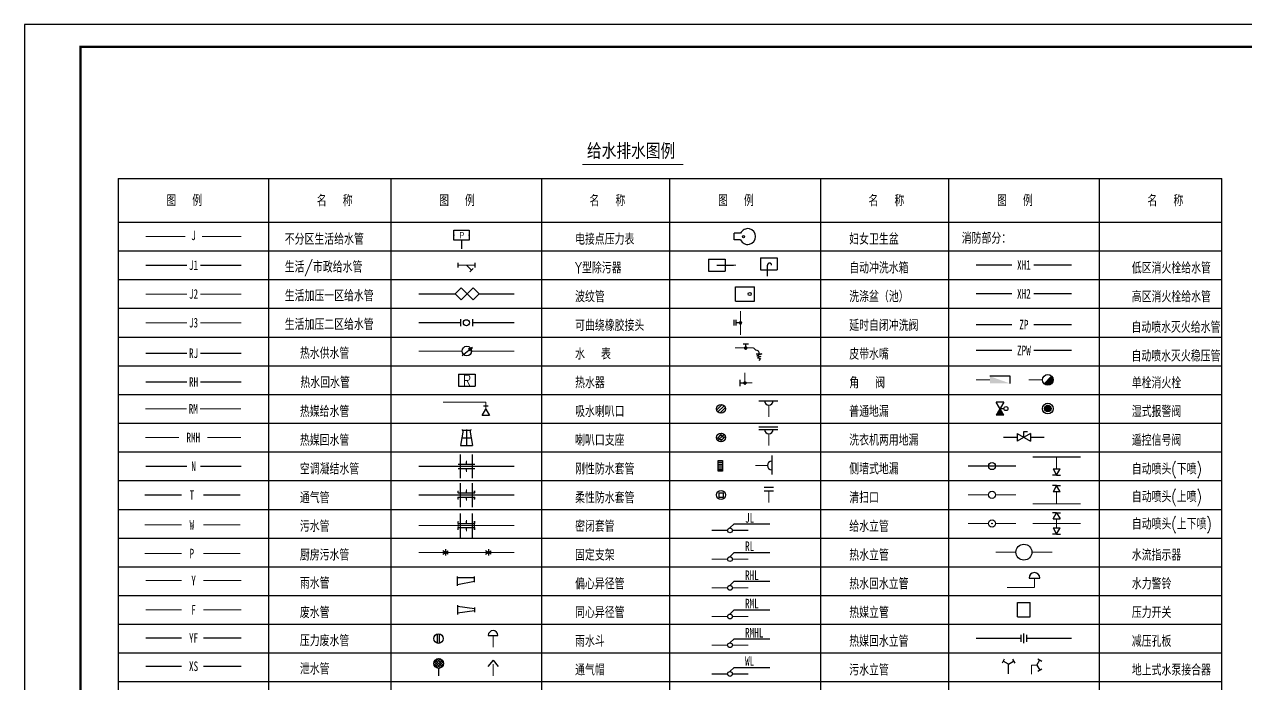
# Model space of a CAD drawing. Extents: x 1382187 to 1725648, y 860327 to 1571294.
# Drawn here: x 1472393 to 1526754, y 1464784 to 1494117 of the extents above; entities that cross this region are included whole.
import ezdxf
from ezdxf.enums import TextEntityAlignment as Align

# ---------------------------------------------------------------- set-up
doc = ezdxf.new("R2010")
doc.units = 0
doc.header["$LTSCALE"] = 1000
doc.header["$MEASUREMENT"] = 0
doc.layers.add('0s-水标注', color=7, linetype='Continuous')
doc.layers.add('图框', color=140, linetype='Continuous')
doc.styles.add('-黑体', font='simhei.ttf', dxfattribs={"width": 0.8})
doc.styles.add('HZ', font='TXT', dxfattribs={"bigfont": 'HZTXT'})
doc.styles.add('HZ8', font='txt.shx', dxfattribs={"bigfont": 'hztxt.shx'})
doc.styles.add('ST', font='', dxfattribs={"width": 0.8})
doc.styles.get("Standard").update_dxf_attribs({"font": 'gbenor.shx', "bigfont": 'gbcbig.shx'})
doc.styles.get('ST').set_extended_font_data('SimSun')

# ---------------------------------------------------------------- blocks, each defined once
blk = doc.blocks.new('GDGDGRDGDRGDR')
at = {"layer": '图框'}
blk.add_lwpolyline([(148133, -148204), (190183, -148204), (190183, -118504), (148133, -118504)], close=True, dxfattribs=at)
at = {"layer": '图框', "const_width": 50}
blk.add_lwpolyline([(149383, -147704), (189683, -147704), (189683, -119004), (149383, -119004)], close=True, dxfattribs=at)
blk = doc.blocks.new('*X52')
at = {"color": 0, "linetype": 'Continuous'}
for p, q in [((-69891, -48890), (-69782, -48780)), ((-69891, -48876), (-69795, -48780)), ((-69889, -48902), (-69769, -48782)), ((-69889, -48860), (-69811, -48782)), ((-69886, -48913), (-69758, -48786)), ((-69882, -48839), (-69832, -48789)), ((-69881, -48923), (-69748, -48790)), ((-69876, -48932), (-69739, -48795)), ((-69871, -48940), (-69731, -48800)), ((-69864, -48948), (-69723, -48807)), ((-69857, -48955), (-69716, -48814)), ((-69849, -48961), (-69710, -48822)), ((-69841, -48967), (-69704, -48830)), ((-69831, -48972), (-69699, -48840)), ((-69821, -48975), (-69696, -48850)), ((-69810, -48978), (-69693, -48861)), ((-69797, -48980), (-69691, -48874)), ((-69783, -48980), (-69691, -48888)), ((-69766, -48977), (-69694, -48905)), ((-69742, -48967), (-69704, -48929))]:
    blk.add_line(p, q, dxfattribs=at)
blk = doc.blocks.new('*X55')
at = {"color": 0, "linetype": 'Continuous'}
for p, q in [((-73097, -53500), (-72997, -53500)), ((-73097, -53501), (-72997, -53501)), ((-73097, -53502), (-72997, -53502)), ((-73097, -53503), (-72997, -53503)), ((-73097, -53504), (-72997, -53504)), ((-73097, -53505), (-72997, -53505)), ((-73097, -53506), (-72997, -53506)), ((-73097, -53507), (-72997, -53507)), ((-73097, -53508), (-72997, -53508)), ((-73097, -53509), (-72997, -53509)), ((-73097, -53510), (-72997, -53510)), ((-73097, -53511), (-72997, -53511)), ((-73097, -53512), (-72997, -53512)), ((-73097, -53513), (-72997, -53513)), ((-73096, -53495), (-72998, -53495)), ((-73096, -53496), (-72998, -53496)), ((-73096, -53497), (-72998, -53497)), ((-73096, -53498), (-72998, -53498)), ((-73096, -53499), (-72998, -53499)), ((-73096, -53514), (-72998, -53514)), ((-73096, -53515), (-72998, -53515)), ((-73096, -53516), (-72998, -53516)), ((-73096, -53517), (-72998, -53517)), ((-73096, -53518), (-72998, -53518)), ((-73095, -53491), (-72999, -53491)), ((-73095, -53492), (-72999, -53492)), ((-73095, -53493), (-72999, -53493)), ((-73095, -53494), (-72999, -53494)), ((-73095, -53519), (-72999, -53519)), ((-73095, -53520), (-72999, -53520)), ((-73095, -53521), (-72999, -53521)), ((-73094, -53488), (-73000, -53488)), ((-73094, -53489), (-73000, -53489)), ((-73094, -53490), (-73000, -53490)), ((-73094, -53522), (-73000, -53522)), ((-73094, -53523), (-73000, -53523)), ((-73094, -53524), (-73000, -53524)), ((-73093, -53486), (-73001, -53486)), ((-73093, -53487), (-73001, -53487)), ((-73093, -53525), (-73001, -53525)), ((-73093, -53526), (-73001, -53526)), ((-73093, -53527), (-73002, -53527)), ((-73092, -53484), (-73002, -53484)), ((-73092, -53485), (-73002, -53485)), ((-73092, -53528), (-73002, -53528)), ((-73092, -53529), (-73002, -53529)), ((-73091, -53482), (-73003, -53482)), ((-73091, -53483), (-73003, -53483)), ((-73091, -53530), (-73003, -53530)), ((-73090, -53480), (-73004, -53480)), ((-73090, -53481), (-73004, -53481)), ((-73090, -53531), (-73004, -53531)), ((-73090, -53532), (-73004, -53532)), ((-73089, -53479), (-73005, -53479)), ((-73089, -53533), (-73005, -53533)), ((-73089, -53534), (-73005, -53534)), ((-73088, -53477), (-73006, -53477)), ((-73088, -53478), (-73006, -53478)), ((-73088, -53535), (-73006, -53535)), ((-73087, -53476), (-73007, -53476)), ((-73087, -53536), (-73007, -53536)), ((-73086, -53475), (-73008, -53475)), ((-73086, -53537), (-73008, -53537)), ((-73086, -53538), (-73008, -53538)), ((-73085, -53474), (-73009, -53474)), ((-73085, -53539), (-73009, -53539)), ((-73084, -53473), (-73010, -53473)), ((-73084, -53540), (-73010, -53540)), ((-73083, -53472), (-73011, -53472)), ((-73083, -53541), (-73011, -53541)), ((-73082, -53471), (-73012, -53471)), ((-73082, -53542), (-73012, -53542)), ((-73081, -53470), (-73013, -53470)), ((-73081, -53543), (-73013, -53543)), ((-73080, -53469), (-73014, -53469)), ((-73080, -53544), (-73014, -53544)), ((-73079, -53468), (-73015, -53468)), ((-73079, -53545), (-73015, -53545)), ((-73078, -53467), (-73016, -53467)), ((-73077, -53466), (-73017, -53466)), ((-73077, -53546), (-73017, -53546)), ((-73076, -53547), (-73018, -53547)), ((-73075, -53465), (-73019, -53465)), ((-73075, -53548), (-73019, -53548)), ((-73074, -53464), (-73020, -53464)), ((-73073, -53549), (-73021, -53549)), ((-73072, -53463), (-73022, -53463)), ((-73071, -53550), (-73023, -53550)), ((-73070, -53462), (-73024, -53462)), ((-73069, -53551), (-73025, -53551)), ((-73068, -53461), (-73026, -53461)), ((-73067, -53552), (-73027, -53552)), ((-73066, -53460), (-73028, -53460)), ((-73065, -53553), (-73029, -53553)), ((-73063, -53459), (-73031, -53459)), ((-73062, -53554), (-73032, -53554)), ((-73060, -53458), (-73034, -53458)), ((-73058, -53555), (-73036, -53555)), ((-73056, -53457), (-73038, -53457)), ((-73052, -53556), (-73042, -53556))]:
    blk.add_line(p, q, dxfattribs=at)
blk = doc.blocks.new('$VALVE$00000619')
for p, q in [((-227, 151), (227, 151)), ((-227, -151), (-227, 151)), ((227, 151), (227, -151)), ((227, -151), (-227, -151))]:
    blk.add_line(p, q)
for p in [(-227, 0), (227, 0)]:
    blk.add_point(p)
blk.add_text('P', height=187).set_placement((-63, -93))

msp = doc.modelspace()

# ---------------------------------------------------------------- linework, layer by layer
at = {"layer": '0s-水标注', "ltscale": 1.5}
for p, q in [((1476570.4, 1487266.9), (1525690.4, 1487266.9)), ((1476570.4, 1487257.7), (1476570.4, 1439308.9)), ((1483279.9, 1439308.9), (1483279.9, 1487266.9)), ((1488711.4, 1439308.9), (1488711.4, 1487266.9)), ((1495420.9, 1439308.9), (1495420.9, 1487266.9)), ((1501130.4, 1439308.9), (1501130.4, 1487266.9)), ((1507839.9, 1439308.9), (1507839.9, 1487266.9)), ((1513549.4, 1444420.9), (1513549.4, 1487266.9)), ((1513549.4, 1439308.9), (1513549.4, 1487266.9)), ((1520258.9, 1452088.9), (1520258.9, 1487266.9)), ((1525690.4, 1439308.9), (1525690.4, 1487266.9)), ((1476570.4, 1485316.9), (1525690.4, 1485316.9)), ((1503993.8, 1484534.2), (1503993.8, 1484821.7)), ((1504270.1, 1484821.7), (1503993.8, 1484821.7)), ((1491852, 1484509.5), (1491852, 1484136.4)), ((1504270.1, 1484534.2), (1503993.8, 1484534.2)), ((1476570.4, 1484038.9), (1525690.4, 1484038.9)), ((1502845.8, 1483666.2), (1502845.8, 1483133.7)), ((1502845.8, 1483666.2), (1503591.3, 1483666.2)), ((1503591.3, 1483666.2), (1503591.3, 1483133.7)), ((1505159.6, 1483731.2), (1505905.1, 1483731.2)), ((1505159.6, 1483731.2), (1505159.6, 1483198.7)), ((1505905.1, 1483731.2), (1505905.1, 1483198.7)), ((1491693.4, 1483506.4), (1491693.4, 1483293.4)), ((1492226.5, 1483100.4), (1492375.5, 1483252.6)), ((1492438.9, 1483506.4), (1492438.9, 1483293.4)), ((1502845.8, 1483133.7), (1503591.3, 1483133.7)), ((1503218.5, 1483399.9), (1503958.9, 1483399.9)), ((1505159.6, 1483198.7), (1505905.1, 1483198.7)), ((1505475.2, 1482912), (1505475.2, 1483410.4)), ((1476570.4, 1482760.9), (1525690.4, 1482760.9)), ((1491574.4, 1482121.9), (1491840.7, 1482388.2)), ((1491840.7, 1481855.7), (1491574.4, 1482121.9)), ((1491840.7, 1482388.2), (1492106.9, 1482121.9)), ((1492106.9, 1482121.9), (1491840.7, 1481855.7)), ((1492106.9, 1482121.9), (1492373.2, 1482388.2)), ((1492373.2, 1481855.7), (1492106.9, 1482121.9)), ((1492373.2, 1482388.2), (1492639.4, 1482121.9)), ((1492639.4, 1482121.9), (1492373.2, 1481855.7)), ((1504041.4, 1481802.4), (1504041.4, 1482441.4)), ((1504041.4, 1482441.4), (1504893.4, 1482441.4)), ((1504893.4, 1481802.4), (1504893.4, 1482441.4)), ((1476570.4, 1481482.9), (1525690.4, 1481482.9)), ((1504041.4, 1481802.4), (1504893.4, 1481802.4)), ((1491799.9, 1481003.7), (1491799.9, 1480684.2)), ((1492332.4, 1481003.7), (1492332.4, 1480684.2)), ((1503976.2, 1480971.7), (1503976.2, 1480716.1)), ((1504081.9, 1480716.1), (1504081.9, 1480971.7)), ((1504268.6, 1480843.9), (1504081.9, 1480843.9)), ((1476570.4, 1480204.9), (1525690.4, 1480204.9)), ((1491884.2, 1479380.8), (1492321.7, 1479742.7)), ((1492321.7, 1479742.7), (1492142.9, 1479660.7)), ((1492321.7, 1479742.7), (1492207.7, 1479582.4)), ((1504389.9, 1479895.9), (1504620.7, 1479895.9)), ((1504505.3, 1479722.1), (1504505.3, 1479895.9)), ((1504969.9, 1479458.1), (1505223.6, 1479458.1)), ((1505223.6, 1479458.1), (1504993.7, 1479369.1)), ((1504993.7, 1479369.1), (1505176, 1479344.8)), ((1505176, 1479344.8), (1505025.4, 1479280)), ((1505025.4, 1479280), (1505160.2, 1479255.8)), ((1505160.2, 1479255.8), (1505080.9, 1479158.7)), ((1476570.4, 1478926.9), (1525690.4, 1478926.9)), ((1491717.8, 1478550.9), (1491717.8, 1478018.4)), ((1491717.8, 1478550.9), (1492463.3, 1478550.9)), ((1492463.3, 1478550.9), (1492463.3, 1478018.4)), ((1504261.5, 1478026.5), (1504261.5, 1478300.6)), ((1504261.5, 1478163.5), (1504440.6, 1478163.5)), ((1516268.7, 1478458.8), (1515374.1, 1478458.8)), ((1516268.7, 1478139.3), (1516268.7, 1478458.8)), ((1518120.8, 1478468.5), (1517781.9, 1478129.6)), ((1476570.4, 1477648.9), (1525690.4, 1477648.9)), ((1491717.8, 1478018.4), (1492463.3, 1478018.4)), ((1492829.4, 1477148.4), (1493042.4, 1477148.4)), ((1503213.8, 1476959.4), (1503452.9, 1477198.5)), ((1503264.3, 1476871.9), (1503540.4, 1477148)), ((1503351.8, 1476821.4), (1503590.9, 1477060.5)), ((1505087.4, 1477372), (1505937.4, 1477372)), ((1515997.1, 1477313.9), (1515645.6, 1477313.9)), ((1515997.1, 1477313.9), (1515645.6, 1476728.1)), ((1515997.1, 1476728.1), (1515645.6, 1477313.9)), ((1515821.4, 1477021), (1515997.1, 1477021)), ((1492776.1, 1476711.9), (1492935.9, 1476988.6)), ((1493095.6, 1476711.9), (1492776.1, 1476711.9)), ((1492935.9, 1476988.6), (1493095.6, 1476711.9)), ((1515997.1, 1476728.1), (1515645.6, 1476728.1)), ((1476570.4, 1476370.9), (1525690.4, 1476370.9)), ((1491925.4, 1476060.7), (1491804.7, 1475375.8)), ((1491880.9, 1476088), (1491880.9, 1476060.7)), ((1491880.9, 1476060.7), (1492264.3, 1476060.7)), ((1492072.6, 1476088), (1492072.6, 1475375.8)), ((1492219.9, 1476060.7), (1492340.6, 1475375.8)), ((1492264.3, 1476088), (1492264.3, 1476060.7)), ((1505087.4, 1476206.2), (1505937.4, 1476206.2)), ((1505087.4, 1476094), (1505937.4, 1476094)), ((1516886.4, 1475743), (1516886.4, 1475995.3)), ((1516886.4, 1475995.3), (1517043.1, 1475995.3)), ((1491865, 1475718.2), (1492280.2, 1475718.2)), ((1503213.8, 1475681.4), (1503452.9, 1475920.5)), ((1503264.3, 1475593.9), (1503540.4, 1475870)), ((1503351.8, 1475543.4), (1503590.9, 1475782.5)), ((1516593.5, 1475918.7), (1517179.2, 1475567.3)), ((1517179.2, 1475918.7), (1516593.5, 1475567.3)), ((1516593.5, 1475918.7), (1516593.5, 1475567.3)), ((1517179.2, 1475918.7), (1517179.2, 1475567.3)), ((1476570.4, 1475092.9), (1525690.4, 1475092.9)), ((1491799.9, 1473918.6), (1491799.9, 1474982.8)), ((1491804.7, 1475375.8), (1492340.6, 1475375.8)), ((1492345.4, 1473918.6), (1492345.4, 1474982.8)), ((1505658.5, 1474937.5), (1505658.5, 1474087.5)), ((1491699.9, 1474549.8), (1492445.4, 1474549.8)), ((1491699.9, 1474358.1), (1492445.4, 1474358.1)), ((1492072.6, 1474549.8), (1492072.6, 1474645.6)), ((1492072.6, 1474262.2), (1492072.6, 1474358.1)), ((1503274.6, 1474631), (1503466.6, 1474631)), ((1503274.6, 1474551), (1503466.6, 1474551)), ((1503274.6, 1474471), (1503466.6, 1474471)), ((1503274.6, 1474391), (1503466.6, 1474391)), ((1503274.6, 1474311), (1503466.6, 1474311)), ((1518182.1, 1474337.1), (1518341.9, 1474060.4)), ((1518182.1, 1474337.1), (1518501.6, 1474337.1)), ((1518341.9, 1474060.4), (1518501.6, 1474337.1)), ((1476570.4, 1473814.9), (1525690.4, 1473814.9)), ((1518341.9, 1474060.4), (1518161.7, 1474060.4)), ((1518341.9, 1474060.4), (1518522, 1474060.4)), ((1491699.9, 1473271.8), (1491699.9, 1473342.4)), ((1491699.9, 1473271.8), (1492445.4, 1473271.8)), ((1491799.9, 1472640.6), (1491799.9, 1473704.8)), ((1492072.6, 1473271.8), (1492072.6, 1473367.6)), ((1492345.4, 1472640.6), (1492345.4, 1473704.8)), ((1492445.4, 1473271.8), (1492445.4, 1473367.6)), ((1503310.1, 1473268.2), (1503494.6, 1473268.2)), ((1503310.1, 1473268.2), (1503310.1, 1473083.7)), ((1503494.6, 1473268.2), (1503494.6, 1473083.7)), ((1505319.4, 1473522.1), (1505745.4, 1473522.1)), ((1505319.4, 1473362.3), (1505745.4, 1473362.3)), ((1518341.9, 1473591.6), (1518161.7, 1473591.6)), ((1518341.9, 1473591.6), (1518182.1, 1473314.9)), ((1518501.6, 1473314.9), (1518182.1, 1473314.9)), ((1518341.9, 1473591.6), (1518522, 1473591.6)), ((1518501.6, 1473314.9), (1518341.9, 1473591.6)), ((1491699.9, 1473080.1), (1492445.4, 1473080.1)), ((1491699.9, 1472984.2), (1491699.9, 1473080.1)), ((1492072.6, 1472984.2), (1492072.6, 1473080.1)), ((1492445.4, 1472984.2), (1492445.4, 1473080.1)), ((1503310.1, 1473083.7), (1503494.6, 1473083.7)), ((1476570.4, 1472536.9), (1525690.4, 1472536.9)), ((1491799.9, 1471283.3), (1491799.9, 1472347.5)), ((1492345.4, 1471283.3), (1492345.4, 1472347.5)), ((1518341.9, 1472384.6), (1518161.7, 1472384.6)), ((1518182.1, 1472107.9), (1518341.9, 1472384.6)), ((1518341.9, 1472384.6), (1518522, 1472384.6)), ((1518341.9, 1472384.6), (1518501.6, 1472107.9)), ((1491699.9, 1471914.5), (1491699.9, 1471985)), ((1491699.9, 1471914.5), (1492445.4, 1471914.5)), ((1491699.9, 1471626.9), (1491699.9, 1471722.8)), ((1491699.9, 1471722.8), (1492445.4, 1471722.8)), ((1492072.6, 1471914.5), (1492072.6, 1472010.3)), ((1492072.6, 1471626.9), (1492072.6, 1471722.8)), ((1492445.4, 1471914.5), (1492445.4, 1472010.3)), ((1492445.4, 1471626.9), (1492445.4, 1471722.8)), ((1503802.3, 1471707.9), (1503987.6, 1471893.3)), ((1503987.6, 1471893.3), (1505572.6, 1471893.3)), ((1518182.1, 1472107.9), (1518501.6, 1472107.9)), ((1518182.1, 1471710.1), (1518341.9, 1471433.4)), ((1518182.1, 1471710.1), (1518501.6, 1471710.1)), ((1518341.9, 1471433.4), (1518501.6, 1471710.1)), ((1476570.4, 1471258.9), (1525690.4, 1471258.9)), ((1518341.9, 1471433.4), (1518161.7, 1471433.4)), ((1518341.9, 1471433.4), (1518522, 1471433.4)), ((1491017.1, 1470549.9), (1491259.8, 1470690)), ((1491259.8, 1470549.9), (1491017.1, 1470690)), ((1491138.4, 1470760.1), (1491138.4, 1470479.8)), ((1493166.2, 1470549.9), (1492923.5, 1470690)), ((1492923.5, 1470549.9), (1493166.2, 1470690)), ((1493044.9, 1470760.1), (1493044.9, 1470479.8)), ((1503802.3, 1470429.9), (1503987.6, 1470615.3)), ((1503987.6, 1470615.3), (1505572.6, 1470615.3)), ((1476570.4, 1469980.9), (1525690.4, 1469980.9)), ((1476570.4, 1469980.9), (1525690.4, 1469980.9)), ((1491674.5, 1469132.5), (1491674.5, 1469551.4)), ((1491674.5, 1469505.7), (1492422.2, 1469505.7)), ((1492422.2, 1469292.2), (1492422.2, 1469551.4)), ((1517114, 1469481.1), (1517593.3, 1469481.1)), ((1491674.5, 1469186.2), (1492422.2, 1469346)), ((1503802.3, 1469151.9), (1503987.6, 1469337.3)), ((1503987.6, 1469337.3), (1505572.6, 1469337.3)), ((1476570.4, 1468702.9), (1525690.4, 1468702.9)), ((1476570.4, 1468702.9), (1525690.4, 1468702.9)), ((1516602.4, 1468394.5), (1517170.4, 1468394.5)), ((1516602.4, 1467755.5), (1516602.4, 1468394.5)), ((1517170.4, 1467755.5), (1517170.4, 1468394.5)), ((1491674.5, 1468269.3), (1491674.5, 1467858.5)), ((1491674.5, 1468231.8), (1492422.2, 1468125.3)), ((1492422.2, 1468018.8), (1491674.5, 1467912.3)), ((1492422.2, 1468162.8), (1492422.2, 1467965)), ((1503802.3, 1467873.9), (1503987.6, 1468059.3)), ((1503987.6, 1468059.3), (1505572.6, 1468059.3)), ((1476570.4, 1467424.9), (1525690.4, 1467424.9)), ((1516602.4, 1467755.5), (1517170.4, 1467755.5)), ((1490784.6, 1466577.2), (1490784.6, 1466994.6)), ((1490869.8, 1466577.2), (1490869.8, 1466994.6)), ((1493042.4, 1466927.3), (1493468.3, 1466927.3)), ((1503802.3, 1466595.9), (1503987.6, 1466781.3)), ((1503987.6, 1466781.3), (1505572.6, 1466781.3)), ((1516758.6, 1466637.3), (1516758.6, 1466956.8)), ((1516886.4, 1466584), (1516886.4, 1467010)), ((1517014.2, 1466637.3), (1517014.2, 1466956.8)), ((1476570.4, 1466146.9), (1525690.4, 1466146.9)), ((1490822.3, 1465896), (1490618.3, 1465692)), ((1490618.3, 1465664.7), (1490822.3, 1465460.7)), ((1490921.1, 1465879.1), (1490635.2, 1465593.2)), ((1490635.2, 1465763.5), (1490921.1, 1465477.5)), ((1490990.2, 1465832.6), (1490681.8, 1465524.1)), ((1490681.8, 1465832.6), (1490990.2, 1465524.1)), ((1490750.9, 1465879.1), (1491036.8, 1465593.2)), ((1491036.8, 1465763.5), (1490750.9, 1465477.5)), ((1490849.6, 1465896), (1491053.7, 1465692)), ((1491053.7, 1465664.7), (1490849.6, 1465460.7)), ((1493255.4, 1465820.5), (1493023.1, 1465543.7)), ((1493255.4, 1465820.5), (1493487.6, 1465543.7)), ((1516015, 1465864.9), (1515911.7, 1465686.1)), ((1516193.9, 1465642.4), (1515963.3, 1465775.5)), ((1516193.9, 1465642.4), (1516424.5, 1465775.5)), ((1516372.9, 1465864.9), (1516476.1, 1465686.1)), ((1517466.9, 1465606.9), (1517600, 1465837.4)), ((1517466.9, 1465606.9), (1517600, 1465376.3)), ((1517510.6, 1465889.1), (1517689.5, 1465785.8)), ((1503802.3, 1465317.9), (1503987.6, 1465503.3)), ((1503987.6, 1465503.3), (1505572.6, 1465503.3)), ((1517689.5, 1465427.9), (1517510.6, 1465324.7)), ((1476570.4, 1464868.9), (1525690.4, 1464868.9))]:
    msp.add_line(p, q, dxfattribs=at)
at = {"layer": '0s-水标注', "const_width": 50}
msp.add_lwpolyline([(1497229.9, 1487882.9), (1501727.4, 1487882.9)], dxfattribs=at)
at = {"layer": '0s-水标注', "ltscale": 1.5, "const_width": 50}
for points in [[(1477792.7, 1484677.9), (1479549.9, 1484677.9)], [(1480295.4, 1484677.9), (1482052.7, 1484677.9)], [(1477792.7, 1483394.9), (1479624.5, 1483394.9)], [(1480220.9, 1483394.9), (1482052.7, 1483394.9)], [(1491693.4, 1483399.9), (1492438.9, 1483399.9)], [(1492072.6, 1483399.9), (1492301, 1483176.5)], [(1503218.5, 1483399.9), (1504067.7, 1483399.9)], [(1505475.2, 1482914.6), (1505475.2, 1483410.4)], [(1514756.4, 1483411), (1516352.6, 1483411)], [(1517315.1, 1483411), (1519016.4, 1483411)], [(1477792.7, 1482116.9), (1479624.5, 1482116.9)], [(1480220.9, 1482116.9), (1482052.7, 1482116.9)], [(1489942.6, 1482121.9), (1491574.4, 1482121.9)], [(1492639.4, 1482121.9), (1494202.6, 1482121.9)], [(1514756.4, 1482133), (1516352.6, 1482133)], [(1517315.1, 1482133), (1519016.4, 1482133)], [(1504268.6, 1480291.3), (1504268.6, 1481369.5)], [(1477792.7, 1480838.9), (1479624.5, 1480838.9)], [(1480220.9, 1480838.9), (1482052.7, 1480838.9)], [(1489942.6, 1480843.9), (1491799.9, 1480843.9)], [(1492332.4, 1480843.9), (1494202.6, 1480843.9)], [(1514756.4, 1480758.6), (1516352.6, 1480758.6)], [(1517315.1, 1480758.6), (1519016.4, 1480758.6)], [(1504028.6, 1479722.1), (1504855.3, 1479722.1)], [(1504959.5, 1479617.9), (1504855.3, 1479722.1)], [(1477792.7, 1479481.5), (1479624.5, 1479481.5)], [(1480220.9, 1479481.5), (1482052.7, 1479481.5)], [(1489942.6, 1479577.4), (1491874.8, 1479577.4)], [(1492300.7, 1479577.4), (1494202.6, 1479577.4)], [(1514756.4, 1479611.5), (1516352.6, 1479611.5)], [(1517315.1, 1479611.5), (1519016.4, 1479611.5)], [(1504467.4, 1478165.6), (1504467.4, 1478624.4)], [(1477792.7, 1478203.5), (1479624.5, 1478203.5)], [(1480220.9, 1478203.5), (1482052.7, 1478203.5)], [(1504482.2, 1478165.6), (1504797.2, 1478165.6)], [(1514756.4, 1478299), (1515374.1, 1478299)], [(1517094, 1478299), (1517711.7, 1478299)], [(1477780.6, 1477009.9), (1479612.4, 1477009.9)], [(1480208.8, 1477009.9), (1482040.6, 1477009.9)], [(1491018.9, 1477308.1), (1492935.9, 1477308.1)], [(1492935.9, 1477308.1), (1492935.9, 1476988.6)], [(1505532.4, 1476647.8), (1505532.4, 1477180.3)], [(1505532.4, 1475369.8), (1505532.4, 1475902.3)], [(1477780.6, 1475731.9), (1479280.2, 1475731.9)], [(1480537.7, 1475731.9), (1482040.6, 1475731.9)], [(1515975.8, 1475743), (1516593.5, 1475743)], [(1517179.2, 1475743), (1517796.9, 1475743)], [(1519406.9, 1474869.6), (1517276.9, 1474869.6)], [(1518341.9, 1474337.1), (1518341.9, 1474869.6)], [(1477792.7, 1474453.9), (1479624.5, 1474453.9)], [(1480220.9, 1474453.9), (1482052.7, 1474453.9)], [(1489942.6, 1474453.9), (1494202.6, 1474453.9)], [(1491699.9, 1474549.8), (1492445.4, 1474549.8)], [(1491699.9, 1474358.1), (1492445.4, 1474358.1)], [(1492072.6, 1474706.4), (1492072.6, 1474549.8)], [(1492072.6, 1474358.1), (1492072.6, 1474201.5)], [(1504934.3, 1474492.5), (1505466.8, 1474492.5)], [(1515306.6, 1474465), (1514401.4, 1474465)], [(1516531.4, 1474465), (1515306.6, 1474465)], [(1491699.9, 1473375.6), (1491699.9, 1473244.2)], [(1491699.9, 1473268.6), (1492445.4, 1473268.6)], [(1492072.6, 1473425.2), (1492072.6, 1473268.6)], [(1492419.6, 1473375.6), (1492419.6, 1473244.2)], [(1505532.4, 1472829.8), (1505532.4, 1473362.3)], [(1515306.6, 1473187), (1514401.4, 1473187)], [(1516531.4, 1473187), (1515626.1, 1473187)], [(1518341.9, 1473314.9), (1518341.9, 1472782.4)], [(1477744.6, 1473175.9), (1479388.9, 1473175.9)], [(1480351.4, 1473175.9), (1482004.6, 1473175.9)], [(1489942.6, 1473175.9), (1494202.6, 1473175.9)], [(1491699.9, 1473102.1), (1491699.9, 1472970.7)], [(1491699.9, 1473076.9), (1492445.4, 1473076.9)], [(1492072.6, 1473076.9), (1492072.6, 1472920.2)], [(1492419.6, 1473102.1), (1492419.6, 1472970.7)], [(1519406.9, 1472782.4), (1517276.9, 1472782.4)], [(1518341.9, 1471710.1), (1518341.9, 1472107.9)], [(1477742.2, 1471849.3), (1479388.9, 1471849.3)], [(1480351.4, 1471849.3), (1482002.2, 1471849.3)], [(1489942.6, 1471818.6), (1494202.6, 1471818.6)], [(1491699.9, 1472018.2), (1491699.9, 1471744.8)], [(1491699.9, 1471911.2), (1492445.4, 1471911.2)], [(1491699.9, 1471744.8), (1491699.9, 1471613.4)], [(1491699.9, 1471719.5), (1492445.4, 1471719.5)], [(1492072.6, 1472067.9), (1492072.6, 1471911.2)], [(1492072.6, 1471719.5), (1492072.6, 1471562.9)], [(1492419.6, 1472018.2), (1492419.6, 1471744.8)], [(1492419.6, 1471744.8), (1492419.6, 1471613.4)], [(1502993.2, 1471601.4), (1503695.8, 1471601.4)], [(1503908.8, 1471601.4), (1504611.3, 1471601.4)], [(1515306.6, 1471909), (1514401.4, 1471909)], [(1516531.4, 1471909), (1515626.1, 1471909)], [(1519406.9, 1471909), (1517276.9, 1471909)], [(1477742.2, 1470571.3), (1479388.9, 1470571.3)], [(1480351.4, 1470571.3), (1482002.2, 1470571.3)], [(1489942.6, 1470619.9), (1494202.6, 1470619.9)], [(1516531.4, 1470631), (1515626.1, 1470631)], [(1518146.6, 1470631), (1517241.4, 1470631)], [(1502993.2, 1470323.4), (1503695.8, 1470323.4)], [(1503908.8, 1470323.4), (1504611.3, 1470323.4)], [(1517353.7, 1469055.1), (1517353.7, 1469481.1)], [(1477792.7, 1469372.2), (1479388.9, 1469372.2)], [(1480351.4, 1469372.2), (1482052.7, 1469372.2)], [(1502993.2, 1469045.4), (1503695.8, 1469045.4)], [(1503908.8, 1469045.4), (1504611.3, 1469045.4)], [(1517353.7, 1469055.1), (1516127.1, 1469055.1)], [(1477792.7, 1468063.9), (1479388.9, 1468063.9)], [(1480351.4, 1468063.9), (1482052.7, 1468063.9)], [(1502993.2, 1467767.4), (1503695.8, 1467767.4)], [(1503908.8, 1467767.4), (1504611.3, 1467767.4)], [(1477792.7, 1466813.6), (1479388.9, 1466813.6)], [(1480351.4, 1466813.6), (1482052.7, 1466813.6)], [(1493255.4, 1466927.3), (1493255.4, 1466394.8)], [(1514756.4, 1466797), (1516758.6, 1466797)], [(1517014.2, 1466797), (1519016.4, 1466797)], [(1502993.2, 1466489.4), (1503695.8, 1466489.4)], [(1503908.8, 1466489.4), (1504611.3, 1466489.4)], [(1493255.4, 1465658.5), (1493255.4, 1465126)], [(1516193.9, 1465216.4), (1516193.9, 1465642.4)], [(1517223, 1465606.9), (1517223, 1465201.1)], [(1517466.9, 1465606.9), (1517223, 1465606.9)], [(1477792.7, 1465553.7), (1479388.9, 1465553.7)], [(1480351.4, 1465553.7), (1482052.7, 1465553.7)], [(1490836, 1465460.2), (1490836, 1465123)], [(1502993.2, 1465211.4), (1503695.8, 1465211.4)], [(1503908.8, 1465211.4), (1504611.3, 1465211.4)]]:
    msp.add_lwpolyline(points, dxfattribs=at)
at = {"layer": '0s-水标注', "ltscale": 1.5}
for points, const_width in [([(1505645.6, 1483410.4, 1), (1505475.2, 1483410.4, 1)], 50), ([(1517866.6, 1478214.3, 1), (1518036.1, 1478383.7)], 239.6)]:
    msp.add_lwpolyline(points, format="xyb", dxfattribs=dict(at, const_width=const_width))
msp.add_lwpolyline([(1503274.6, 1474711), (1503466.6, 1474711), (1503466.6, 1474231), (1503274.6, 1474231)], close=True, dxfattribs=at)
for centre, radius in [((1504404.9, 1484674.6), 50), ((1504680.4, 1482121.9), 71), ((1492066.1, 1480843.9), 133.7), ((1504268.6, 1480843.9), 50), ((1492087.7, 1479581.2), 213), ((1504505.3, 1479722.1), 50), ((1504467.4, 1478165.6), 50), ((1517951.4, 1478299), 239.6), ((1503402.4, 1477009.9), 195.2), ((1516087.2, 1477021), 90.1), ((1517951.4, 1477021), 238.2), ((1517951.4, 1477021), 142), ((1503402.4, 1475731.9), 195.2), ((1503402.4, 1475731.9), 97.6), ((1515466.4, 1474465), 159.8), ((1503402.4, 1473175.9), 197.8), ((1515466.4, 1473187), 159.8), ((1503802.3, 1471601.4), 106.5), ((1515466.4, 1471909), 159.8), ((1515466.4, 1471909), 14), ((1516886.4, 1470631), 355), ((1503802.3, 1470323.4), 106.5), ((1503802.3, 1469045.4), 106.5), ((1503802.3, 1467767.4), 106.5), ((1490827.2, 1466785.9), 213), ((1503802.3, 1466489.4), 106.5), ((1490836, 1465678.3), 218.1), ((1503802.3, 1465211.4), 106.5)]:
    msp.add_circle(centre, radius, dxfattribs=at)
for centre, radius, start, end in [((1504590.1, 1484677.9), 350.8, 204.19346, 155.80654), ((1505563.8, 1483410.4), 88.6, 0, 180), ((1504959.5, 1479473.5), 144.4, 353.8601, 90), ((1505532.4, 1477372), 191.7, 180, 0), ((1505532.4, 1476094), 191.7, 180, 0), ((1505658.5, 1474492.5), 191.7, 90, 270), ((1517353.7, 1469481.1), 239.6, 0, 180), ((1493255.4, 1466927.3), 213, 0, 180)]:
    msp.add_arc(centre, radius, start, end, dxfattribs=at)
for points in [[(1516268.7, 1478139.3), (1515374.1, 1478458.8), (1516268.7, 1478139.3), (1515374.1, 1478139.3)], [(1515645.6, 1476728.1), (1515821.4, 1477021), (1515645.6, 1476728.1), (1515997.1, 1476728.1)]]:
    msp.add_solid(points, dxfattribs=at)

# ---------------------------------------------------------------- block references
at = {"xscale": 2, "yscale": 2, "zscale": 2}
msp.add_blockref('GDGDGRDGDRGDR', (1176126.9, 1731125.5), dxfattribs=at)
at = {"layer": '0s-水标注', "xscale": 1.5, "yscale": 1.5, "zscale": 1.5}
msp.add_blockref('$VALVE$00000619', (1491852, 1484736.4), dxfattribs=at)
at = {"layer": '0s-水标注', "ltscale": 1.5}
for p in [(1577315.6, 1534348.9), (1577552.3, 1533227.1), (1577514.4, 1531670.6)]:
    msp.add_blockref('*X55', p, dxfattribs=at)
at = {"layer": '0s-水标注', "ltscale": 1.5, "xscale": 1.419999999925494, "yscale": 1.419999999925494, "zscale": 1.419999999925494}
msp.add_blockref('*X52', (1617048.3, 1546437), dxfattribs=at)

# ---------------------------------------------------------------- texts
at = {"layer": '0s-水标注', "style": '-黑体', "width": 0.8}
msp.add_text('给水排水图例', height=600, dxfattribs=at).set_placement((1499400.1, 1488197, 0), align=Align.CENTER)
at = {"layer": '0s-水标注', "style": 'HZ', "width": 0.8}
for s, p in [('图  例', (1478711.9, 1486030.5)), ('名  称', (1485409.5, 1486027.7)), ('图  例', (1490852.9, 1486030.5)), ('名  称', (1497550.5, 1486027.7)), ('图  例', (1503271.9, 1486030.5)), ('名  称', (1509969.5, 1486027.7)), ('图  例', (1515690.9, 1486030.5)), ('名  称', (1522388.5, 1486027.7)), ('不分区生活给水管', (1483980.7, 1484311)), ('电接点压力表', (1496906.5, 1484313.2)), ('妇女卫生盆', (1509111.7, 1484313.2)), ('Y型除污器', (1496906.5, 1483035.2)), ('自动冲洗水箱', (1509111.7, 1483033)), ('低区消火栓给水管', (1521690.9, 1483030.7)), ('波纹管', (1496906.5, 1481755)), ('洗涤盆（池）', (1509111.7, 1481757.2)), ('高区消火栓给水管', (1521690.9, 1481752.7)), ('可曲绕橡胶接头', (1496906.5, 1480474.7)), ('延时自闭冲洗阀', (1509111.7, 1480477)), ('自动喷水灭火给水管', (1521675.6, 1480391.6)), ('水  表', (1496906.5, 1479203.4)), ('皮带水嘴', (1509111.7, 1479199)), ('自动喷水灭火稳压管', (1521675.6, 1479113.6)), ('热水回水管', (1484676, 1477934.7)), ('R', (1491909.6, 1478015.5)), ('热水器', (1496906.5, 1477927.6)), ('角  阀', (1509111.7, 1477923.2)), ('单栓消火栓', (1521690.9, 1477918.7)), ('热媒给水管', (1484655.5, 1476643)), ('吸水喇叭口', (1496906.5, 1476647.4)), ('普通地漏', (1509111.7, 1476649.6)), ('湿式报警阀', (1521690.9, 1476645.2)), ('洗衣机两用地漏', (1509111.7, 1475371.6)), ('热媒回水管', (1484655.5, 1475365)), ('喇叭口支座', (1496906.5, 1475367.2)), ('遥控信号阀', (1521690.9, 1475365)), ('空调凝结水管', (1484655.5, 1474087)), ('刚性防水套管', (1496906.5, 1474087)), ('侧墙式地漏', (1509111.7, 1474093.6)), ('自动喷头(下喷)', (1521690.9, 1474087)), ('通气管', (1484655.5, 1472809)), ('柔性防水套管', (1496906.5, 1472809)), ('清扫口', (1509111.7, 1472811.2)), ('自动喷头(上喷)', (1521690.9, 1472852.3)), ('自动喷头(上下喷)', (1521690.9, 1471640.6)), ('污水管', (1484655.5, 1471535.6)), ('密闭套管', (1496906.5, 1471536.1)), ('给水立管', (1509111.7, 1471531)), ('厨房污水管', (1484655.5, 1470257.6)), ('固定支架', (1496906.5, 1470255.2)), ('热水立管', (1509111.7, 1470253)), ('水流指示器', (1521690.9, 1470257.4)), ('雨水管', (1484655.5, 1469005.2)), ('偏心异径管', (1496906.5, 1468977.2)), ('热水回水立管', (1509111.7, 1468975)), ('水力警铃', (1521690.9, 1468977.2)), ('废水管', (1484655.5, 1467697)), ('同心异径管', (1496906.5, 1467699.2)), ('热媒立管', (1509111.7, 1467697)), ('压力开关', (1521690.9, 1467699.2)), ('压力废水管', (1484655.5, 1466446.6)), ('雨水斗', (1496906.5, 1466425.6)), ('热媒回水立管', (1509111.7, 1466419)), ('减压孔板', (1521690.9, 1466421.2)), ('泄水管', (1484655.5, 1465186.7)), ('通气帽', (1496906.5, 1465143.2)), ('污水立管', (1509111.7, 1465141)), ('地上式水泵接合器', (1521690.9, 1465141))]:
    msp.add_text(s, height=500, rotation=0, dxfattribs=at).set_placement(p)
at = {"layer": '0s-水标注', "ltscale": 1.5, "style": 'ST', "width": 0.7}
for s, p in [('J', (1479920.3, 1484728.3)), ('J1', (1479920.3, 1483398.3)), ('XH1', (1516886.4, 1483411)), ('J2', (1479920.3, 1482120.3)), ('XH2', (1516886.4, 1482133)), ('J3', (1479920.3, 1480842.3)), ('ZP', (1516886.4, 1480758.6)), ('ZPW', (1516886.4, 1479611.5)), ('RJ', (1479922.7, 1479481.5)), ('RH', (1479922.7, 1478203.5)), ('RM', (1479910.6, 1477009.9)), ('RMH', (1479910.6, 1475731.9)), ('N', (1479922.7, 1474453.9)), ('T', (1479848.2, 1473175.9)), ('W', (1479845.8, 1471849.3)), ('P', (1479845.8, 1470571.3)), ('Y', (1479922.7, 1469372.2)), ('F', (1479922.7, 1468063.9)), ('YF', (1479922.7, 1466813.6))]:
    msp.add_text(s, height=426, dxfattribs=at).set_placement(p, align=Align.MIDDLE)
at = {"layer": '0s-水标注', "ltscale": 1.5}
for s, height, style, width, p in [('消防部分：', 500, 'HZ8', 0.8, (1514118, 1484353.6)), ('生活/市政给水管', 500, 'HZ8', 0.8, (1483980.7, 1483075)), ('生活加压一区给水管', 500, 'HZ8', 0.8, (1483980.7, 1481797)), ('生活加压二区给水管', 500, 'HZ8', 0.8, (1483980.7, 1480519)), ('热水供水管', 500, 'HZ8', 0.8, (1484655.5, 1479234.8)), ('JL', 426, 'ST', 0.7, (1504474.4, 1471942.7)), ('RL', 426, 'ST', 0.7, (1504474.4, 1470685.2)), ('RHL', 426, 'ST', 0.7, (1504474.4, 1469390)), ('RML', 426, 'ST', 0.7, (1504474.4, 1468129.2)), ('RMHL', 426, 'ST', 0.7, (1504474.4, 1466834)), ('WL', 426, 'ST', 0.7, (1504474.4, 1465576))]:
    msp.add_text(s, height=height, dxfattribs=dict(at, style=style, width=width)).set_placement(p)
at = {"layer": '0s-水标注', "ltscale": 1.5, "style": 'ST', "width": 0.7}
msp.add_text('XS', height=426, rotation=360, dxfattribs=at).set_placement((1479922.7, 1465553.7), align=Align.MIDDLE)

doc.saveas('drawing.dxf')
